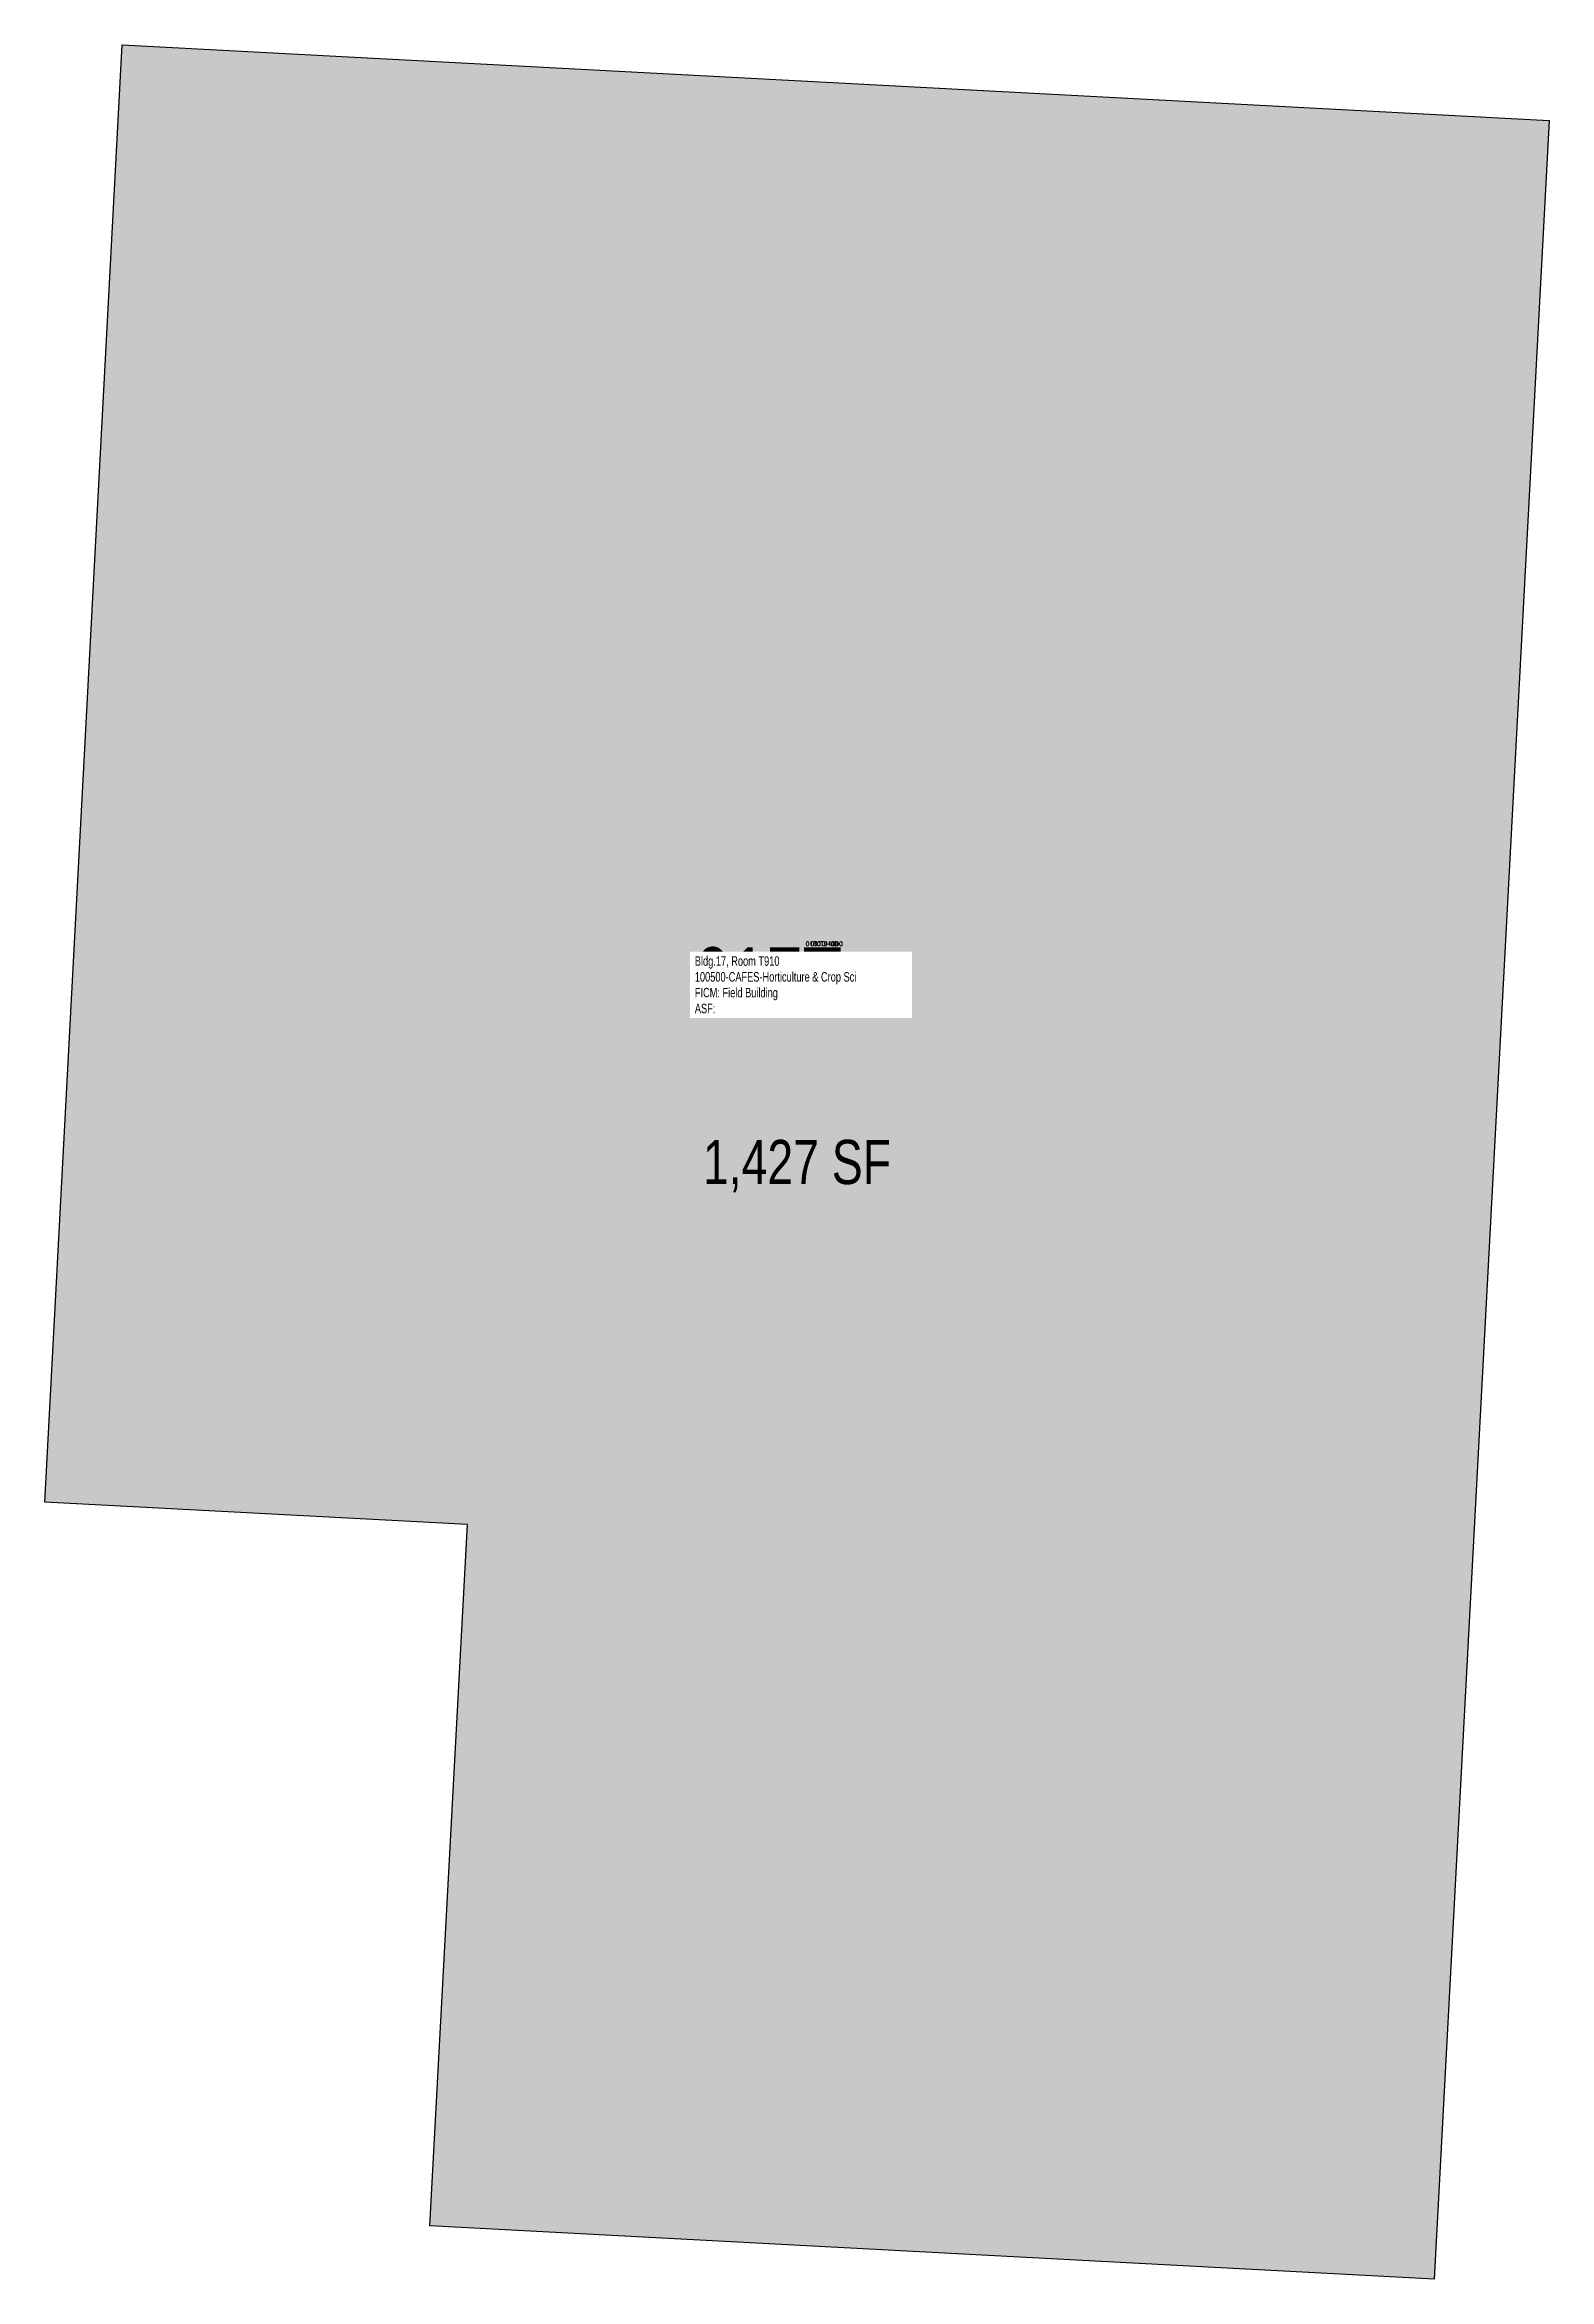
# Model space of a CAD drawing. Header units: inches. Extents: x 3 to 411, y 0 to 606.
import ezdxf
from ezdxf.enums import TextEntityAlignment as Align

# ---------------------------------------------------------------- set-up
doc = ezdxf.new("R2010")
doc.units = ezdxf.units.IN
doc.header["$MEASUREMENT"] = 0
for name, color, linetype in [('A-IDEN-RNUM', 7, 'Continuous'), ('A-IDEN-SNUM', 4, 'Continuous'), ('A-IDEN-VNUM', 4, 'Continuous'), ('A-WALL', 5, 'Continuous'), ('AREA-TEXT', 3, 'Continuous'), ('Rooms-Category-Color', 7, 'Continuous'), ('Rooms-College-Color', 7, 'Continuous'), ('Rooms-Department-Color', 7, 'Continuous'), ('Rooms-Division-Color', 7, 'Continuous'), ('Rooms-Information', 7, 'Continuous')]:
    doc.layers.add(name, color=color, linetype=linetype)
doc.styles.add('AREA', font='arial.ttf', dxfattribs={"width": 0.75, "height": 60})
doc.styles.add('ID', font='ARIALN.TTF', dxfattribs={"width": 0.85, "height": 0.25})
doc.styles.add('ROOMSNUMBER', font='TXT.SHX', dxfattribs={"height": 1})

msp = doc.modelspace()

# ---------------------------------------------------------------- hatches: boundary and pattern name
at = {"layer": 'Rooms-Category-Color', "true_color": 0xfbafa2}
msp.add_hatch(color=21, dxfattribs=at).paths.add_polyline_path([(379.71, 0.01), (107.27, 14.53), (117.43, 204.78), (2.73, 210.89), (23.79, 606.32), (410.97, 585.71)])
at = {"layer": 'Rooms-College-Color', "true_color": 0xadadad}
msp.add_hatch(color=253, dxfattribs=at).paths.add_polyline_path([(379.71, 0.01), (107.27, 14.53), (117.43, 204.78), (2.73, 210.89), (23.79, 606.32), (410.97, 585.71)])
at = {"layer": 'Rooms-Department-Color', "true_color": 0xe3c5e1}
msp.add_hatch(color=254, dxfattribs=at).paths.add_polyline_path([(379.71, 0.01), (107.27, 14.53), (117.43, 204.78), (2.73, 210.89), (23.79, 606.32), (410.97, 585.71)])
at = {"layer": 'Rooms-Division-Color', "true_color": 0xe3c5e1}
msp.add_hatch(color=254, dxfattribs=at).paths.add_polyline_path([(379.71, 0.01), (107.27, 14.53), (117.43, 204.78), (2.73, 210.89), (23.79, 606.32), (410.97, 585.71)])

# ---------------------------------------------------------------- linework, layer by layer
at = {"layer": 'A-WALL'}
msp.add_lwpolyline([(379.71, 0.01), (107.27, 14.53), (117.43, 204.78), (2.73, 210.89), (23.79, 606.32), (410.97, 585.71), (410.97, 585.71)], close=True, dxfattribs=at)

# ---------------------------------------------------------------- texts
at = {"layer": 'A-IDEN-RNUM', "style": 'ROOMSNUMBER'}
msp.add_text('0910-00', height=1.2, dxfattribs=at).set_placement((214.23, 362.39), align=Align.MIDDLE)
at = {"layer": 'A-IDEN-SNUM', "style": 'ROOMSNUMBER'}
msp.add_text('0170T91000', height=1.2, dxfattribs=at).set_placement((214.23, 362.39), align=Align.MIDDLE)
at = {"layer": 'A-IDEN-VNUM', "style": 'ID', "width": 0.85}
msp.add_text('017T', height=18, dxfattribs=at).set_placement((199.1, 352.4), align=Align.MIDDLE)
at = {"layer": 'AREA-TEXT', "style": 'AREA', "width": 0.75}
msp.add_text('1,427 SF', height=12, dxfattribs=at).set_placement((206.85, 303.17), align=Align.MIDDLE_CENTER)

# ---------------------------------------------------------------- next in the draw order: texts
at = {"layer": 'Rooms-Information', "insert": (179.13, 343.51), "char_height": 2.5714, "width": 57.6, "attachment_point": 7, "style": 'ID', "bg_fill": 3, "box_fill_scale": 1.5, "bg_fill_color": 256, "bg_fill_true_color": 13158600, "bg_fill_transparency": 0}
msp.add_mtext('Bldg.17, Room T910^M^J100500-CAFES-Horticulture & Crop Sci^M^JFICM: Field Building^M^JASF: ', dxfattribs=at)

doc.saveas('drawing.dxf')
